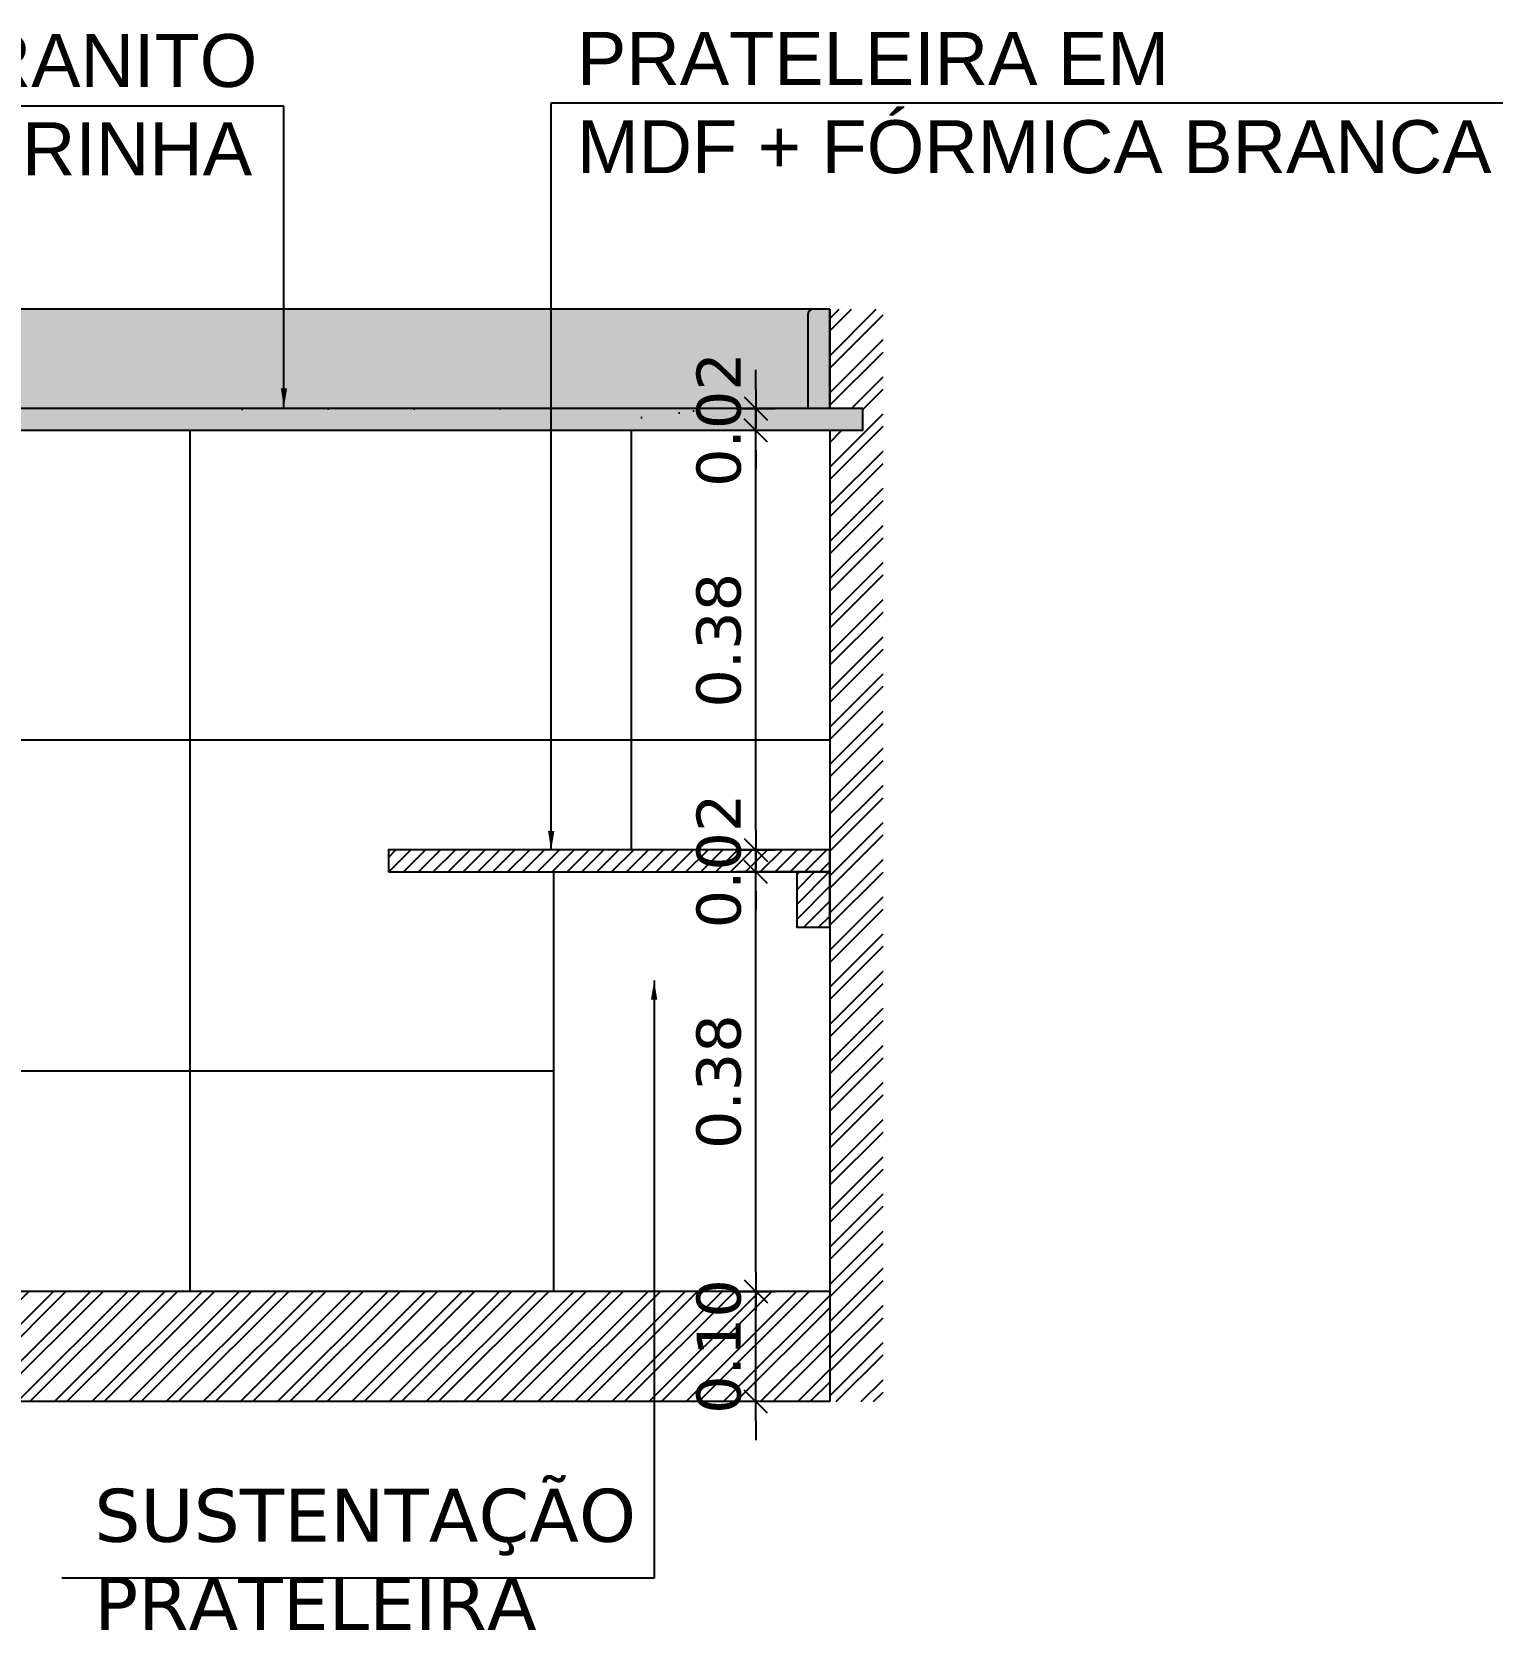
# Model space of a CAD drawing. Extents: x -36 to 357, y 137 to 237.
# Drawn here: x 19.257 to 20.59, y 145.239 to 146.687 of the extents above; entities that cross this region are included whole.
import ezdxf

# ---------------------------------------------------------------- set-up
doc = ezdxf.new("R2010")
doc.units = 0
doc.header["$LTSCALE"] = 0.01
doc.layers.get('0').update_dxf_attribs({"linetype": 'CONTINUOUS'})
doc.layers.get('DEFPOINTS').update_dxf_attribs({"linetype": 'CONTINUOUS'})
for name, color, linetype in [('01', 1, 'CONTINUOUS'), ('A-AREAS', 2, 'CONTINUOUS'), ('ARQ-CTA-1_025', 1, 'CONTINUOUS'), ('ARQ-HTC', 9, 'CONTINUOUS'), ('ARQ-SMB-1_025', 1, 'CONTINUOUS'), ('ARQ-TXT-1_025', 2, 'CONTINUOUS'), ('ARQ_CORTE1', 3, 'CONTINUOUS')]:
    doc.layers.add(name, color=color, linetype=linetype)
doc.styles.add('ESC-50-A20', font='arial.ttf', dxfattribs={"height": 0.1})
doc.styles.add('FNDE Texto Cota 0025', font='verdana.ttf', dxfattribs={"height": 0.04})
doc.dimstyles.new('FNDE 1-0025', dxfattribs={"dimscale": 5, "dimtxt": 0.04, "dimasz": 0.0035, "dimexe": 0.15, "dimexo": 0.15, "dimgap": 0.0025, "dimtad": 1, "dimzin": 1, "dimdsep": 46, "dimtxsty": 'FNDE Texto Cota 0025', "dimblk": 'tic', "dimcen": 0.015, "dimdle": 0.15, "dimse1": 1, "dimse2": 1, "dimclrd": 251, "dimclre": 251, "dimclrt": 256, "dimaunit": 1, "dimadec": 3, "dimazin": 0, "dimtfac": 1, "dimtix": 1, "dimtmove": 2, "dimatfit": 3, "dimfxl": 0.15, "dimtvp": 1, "dimtolj": 1, "dimtzin": 0, "dimarcsym": 0})

# ---------------------------------------------------------------- blocks, each defined once
blk = doc.blocks.new('tic')
at = {"color": 251}
for p, q in [((0, -1), (0, 1)), ((-1, 0), (1, 0))]:
    blk.add_line(p, q, dxfattribs=at)
blk.add_line((-0.6, -0.6), (0.6, 0.6))
blk = doc.blocks.new('*D117')
at = {"layer": 'ARQ-CTA-1_025', "color": 251, "lineweight": -2}
for p, q in [((19.9127, 145.5631), (19.9127, 145.5806)), ((19.9127, 145.4456), (19.9127, 145.5456)), ((19.9127, 145.4281), (19.9127, 145.4106))]:
    blk.add_line(p, q, dxfattribs=at)
at = {"layer": 'DEFPOINTS', "color": 0}
for p in [(19.9127, 145.5456), (19.9798, 145.5456, -2), (19.9798, 145.4456, -2)]:
    blk.add_point(p, dxfattribs=at)
at = {"layer": 'ARQ-CTA-1_025', "color": 251, "lineweight": -2, "xscale": 0.0175, "yscale": 0.0175, "zscale": 0.0175}
for p, rotation in [((19.9127, 145.5456), 270), ((19.9127, 145.4456), 90)]:
    blk.add_blockref('tic', p, dxfattribs=dict(at, rotation=rotation))
at = {"layer": 'ARQ-CTA-1_025', "insert": (19.8794, 145.4956), "char_height": 0.04, "attachment_point": 5, "rotation": 90, "style": 'FNDE Texto Cota 0025'}
blk.add_mtext('\\A1;0.10', dxfattribs=at)
blk = doc.blocks.new('*D118')
at = {"layer": 'ARQ-CTA-1_025', "color": 251, "lineweight": -2}
blk.add_line((19.9127, 145.5631), (19.9127, 145.9083), dxfattribs=at)
at = {"layer": 'DEFPOINTS', "color": 0}
for p in [(19.9127, 145.9258), (19.9798, 145.9258, -2), (19.9798, 145.5456, -2)]:
    blk.add_point(p, dxfattribs=at)
at = {"layer": 'ARQ-CTA-1_025', "color": 251, "lineweight": -2, "xscale": 0.0175, "yscale": 0.0175, "zscale": 0.0175}
for p, rotation in [((19.9127, 145.9258), 90), ((19.9127, 145.5456), 270)]:
    blk.add_blockref('tic', p, dxfattribs=dict(at, rotation=rotation))
at = {"layer": 'ARQ-CTA-1_025', "insert": (19.8793, 145.7357), "char_height": 0.04, "attachment_point": 5, "rotation": 90, "style": 'FNDE Texto Cota 0025'}
blk.add_mtext('\\A1;0.38', dxfattribs=at)
blk = doc.blocks.new('*D119')
at = {"layer": 'ARQ-CTA-1_025', "color": 251, "lineweight": -2}
for p, q in [((19.9127, 145.9633), (19.9127, 145.9808)), ((19.9127, 145.9258), (19.9127, 145.9458)), ((19.9127, 145.9083), (19.9127, 145.8908))]:
    blk.add_line(p, q, dxfattribs=at)
at = {"layer": 'DEFPOINTS', "color": 0}
for p in [(19.9127, 145.9458), (19.9798, 145.9458, -2), (19.9798, 145.9258, -2)]:
    blk.add_point(p, dxfattribs=at)
at = {"layer": 'ARQ-CTA-1_025', "color": 251, "lineweight": -2, "xscale": 0.0175, "yscale": 0.0175, "zscale": 0.0175}
for p, rotation in [((19.9127, 145.9458), 270), ((19.9127, 145.9258), 90)]:
    blk.add_blockref('tic', p, dxfattribs=dict(at, rotation=rotation))
at = {"layer": 'ARQ-CTA-1_025', "insert": (19.8794, 145.9358), "char_height": 0.04, "attachment_point": 5, "rotation": 90, "style": 'FNDE Texto Cota 0025'}
blk.add_mtext('\\A1;0.02', dxfattribs=at)
blk = doc.blocks.new('*D120')
at = {"layer": 'ARQ-CTA-1_025', "color": 251, "lineweight": -2}
blk.add_line((19.9127, 145.9633), (19.9127, 146.3085), dxfattribs=at)
at = {"layer": 'DEFPOINTS', "color": 0}
for p in [(19.9127, 146.326), (19.9798, 146.326, -2), (19.9798, 145.9458, -2)]:
    blk.add_point(p, dxfattribs=at)
at = {"layer": 'ARQ-CTA-1_025', "color": 251, "lineweight": -2, "xscale": 0.0175, "yscale": 0.0175, "zscale": 0.0175}
for p, rotation in [((19.9127, 146.326), 90), ((19.9127, 145.9458), 270)]:
    blk.add_blockref('tic', p, dxfattribs=dict(at, rotation=rotation))
at = {"layer": 'ARQ-CTA-1_025', "insert": (19.8793, 146.1359), "char_height": 0.04, "attachment_point": 5, "rotation": 90, "style": 'FNDE Texto Cota 0025'}
blk.add_mtext('\\A1;0.38', dxfattribs=at)
blk = doc.blocks.new('*D121')
at = {"layer": 'ARQ-CTA-1_025', "color": 251, "lineweight": -2}
for p, q in [((19.9127, 146.3635), (19.9127, 146.381)), ((19.9127, 146.326), (19.9127, 146.346)), ((19.9127, 146.3085), (19.9127, 146.291))]:
    blk.add_line(p, q, dxfattribs=at)
at = {"layer": 'DEFPOINTS', "color": 0}
for p in [(19.9127, 146.346), (19.9598, 146.346, -2), (19.9798, 146.326, -2)]:
    blk.add_point(p, dxfattribs=at)
at = {"layer": 'ARQ-CTA-1_025', "color": 251, "lineweight": -2, "xscale": 0.0175, "yscale": 0.0175, "zscale": 0.0175}
for p, rotation in [((19.9127, 146.346), 270), ((19.9127, 146.326), 90)]:
    blk.add_blockref('tic', p, dxfattribs=dict(at, rotation=rotation))
at = {"layer": 'ARQ-CTA-1_025', "insert": (19.8794, 146.336), "char_height": 0.04, "attachment_point": 5, "rotation": 90, "style": 'FNDE Texto Cota 0025'}
blk.add_mtext('\\A1;0.02', dxfattribs=at)

msp = doc.modelspace()

# ---------------------------------------------------------------- hatches: boundary and pattern name
at = {"ltscale": 10}
h = msp.add_hatch(dxfattribs=at)
h.set_pattern_fill('AR-SAND', color=252, scale=0.025, style=0)
h.set_pattern_definition([(37.5, (-4516.65056, 180.077385), (-0.00157483395, 0.04817059423), [0, -0.038, 0, -0.0425, 0, -0.040625]), (7.5, (-4516.65056, 180.077385), (0.0442444176, 0.0705536516), [0, -0.0205, 0, -0.03425, 0, -0.013125]), (327.5, (-4516.68131, 180.077385), (0.07785354654, 0.00014147634), [0, -0.0125, 0, -0.045, 0, -0.05875]), (317.5, (-4516.68131, 180.077385), (0.0751531651, 0.0219418891), [0, -0.00625, 0, -0.0295, 0, -0.03375])])
h.paths.add_polyline_path([(19.3999, 146.346), (19.9598, 146.346), (19.9598, 146.336), (19.3999, 146.336)])
at = {"layer": '01'}
h = msp.add_hatch(dxfattribs=at)
h.set_pattern_fill('ANSI32', color=251, scale=0.0025)
h.set_pattern_definition([(45, (43.492157, -24.64981), (-0.0168379802, 0.0168379802), []), (45, (43.503383, -24.64981), (-0.0168379802, 0.0168379802), [])])
h.paths.add_polyline_path([(19.9798, 145.5456), (17.8998, 145.5456), (17.8998, 145.4456), (19.9798, 145.4456)])
h.paths.add_polyline_path([(17.7998, 146.1238), (17.7998, 145.4456), (17.8998, 145.4456), (17.8998, 146.1238)])
h.paths.add_polyline_path([(17.7998, 146.6256), (17.7998, 146.1238), (17.8998, 146.1238), (17.8998, 146.326), (17.8698, 146.326), (17.8698, 146.346), (17.8998, 146.346), (17.8998, 146.6256), (17.8452, 146.6256), (17.7998, 146.6256), (17.8042, 146.5874)])
h = msp.add_hatch(dxfattribs=at)
h.set_pattern_fill('ANSI32', color=251, scale=0.0025)
h.set_pattern_definition([(45, (43.492157, -25.515418), (-0.0168379802, 0.0168379802), []), (45, (43.503383, -25.515418), (-0.0168379802, 0.0168379802), [])])
h.paths.add_polyline_path([(20.0281, 146.436), (19.9798, 146.436), (19.9798, 146.346), (20.0098, 146.346), (20.0098, 146.326), (19.9798, 146.326), (19.9798, 145.4456), (20.0281, 145.4456)])
h = msp.add_hatch(dxfattribs=at)
h.set_pattern_fill('ANSI31', color=251, scale=0.003)
h.set_pattern_definition([(45, (684.195157, -144.051343), (-0.00673519209, 0.00673519209), [])])
h.paths.add_polyline_path([(19.5798, 145.9458), (19.9798, 145.9458), (19.9798, 145.9258), (19.5798, 145.9258)])
h = msp.add_hatch(dxfattribs=at)
h.set_pattern_fill('ANSI31', color=251, scale=0.003)
h.set_pattern_definition([(45, (49.277949, 0.944611), (-0.0067351921, 0.0067351921), [])])
h.paths.add_polyline_path([(19.9498, 145.9258), (19.9798, 145.9258), (19.9798, 145.8758), (19.9498, 145.8758)])
at = {"layer": 'A-AREAS'}
h = msp.add_hatch(dxfattribs=at)
h.set_pattern_fill('AR-SAND', color=252, scale=0.001)
h.set_pattern_definition([(37.5, (43.492157, -24.64981), (-0.001600031, 0.048941324), [0, -0.038608, 0, -0.04318, 0, -0.041275]), (7.5, (43.49216, -24.64981), (0.044952328, 0.07168251), [0, -0.020828, 0, -0.034798, 0, -0.013335]), (327.5, (43.460915, -24.64981), (0.079099237, 0.000143718), [0, -0.0127, 0, -0.04572, 0, -0.05969]), (317.5, (43.460915, -24.64981), (0.076355645, 0.022292932), [0, -0.00635, 0, -0.029972, 0, -0.03429])])
h.paths.add_polyline_path([(19.9598, 146.436), (18.2862, 146.436), (18.2862, 146.4255), (18.2697, 146.4255), (18.2667, 146.4148), (18.2717, 146.41), (18.2718, 146.41), (18.272, 146.4101), (18.2722, 146.4101), (18.2724, 146.4102), (18.2726, 146.4103), (18.2728, 146.4104), (18.2731, 146.4105), (18.2733, 146.4107), (18.2736, 146.411), (18.274, 146.4113), (18.2743, 146.4116), (18.2771, 146.4146), (18.2818, 146.4125), (18.2818, 146.4119), (18.2821, 146.4116), (18.2824, 146.4113), (18.2827, 146.4111), (18.283, 146.4109), (18.2832, 146.4108), (18.2834, 146.4107), (18.2836, 146.4106), (18.2838, 146.4105), (18.284, 146.4105), (18.2842, 146.4105), (18.2844, 146.4105), (18.2846, 146.4105), (18.2847, 146.4105), (18.2849, 146.4105), (18.2851, 146.4106), (18.2852, 146.4106), (18.2854, 146.4107), (18.2856, 146.4109), (18.2858, 146.411), (18.2859, 146.4112), (18.2862, 146.4114), (18.2863, 146.4117), (18.2865, 146.412), (18.2867, 146.4125), (18.2883, 146.4153), (18.2897, 146.4132), (18.2895, 146.4135), (18.2893, 146.4137), (18.2891, 146.4139), (18.289, 146.414), (18.2889, 146.4141), (18.2887, 146.4141), (18.2886, 146.4141), (18.2884, 146.4141), (18.2883, 146.4141), (18.2881, 146.4141), (18.288, 146.414), (18.2878, 146.4139), (18.2877, 146.4138), (18.2865, 146.412), (18.2865, 146.399), (18.2892, 146.399), (18.2892, 146.3976), (18.2652, 146.3976), (18.2652, 146.4098), (18.2704, 146.4279), (18.2704, 146.436), (18.2337, 146.436), (18.2337, 146.4356), (18.237, 146.4344), (18.24, 146.4292), (18.2585, 146.4292), (18.2585, 146.4193), (18.2398, 146.4193), (18.2389, 146.418), (18.2381, 146.416), (18.2339, 146.4131), (18.2337, 146.4129), (18.2337, 146.4017), (18.2285, 146.3995), (18.2249, 146.4014), (18.221, 146.4027), (18.2196, 146.4065), (18.2196, 146.4161), (18.2192, 146.417), (18.2177, 146.4193), (18.1991, 146.4193), (18.1991, 146.4292), (18.2181, 146.4292, 0.698625), (18.2184, 146.4301), (18.2188, 146.4323), (18.2236, 146.436), (17.8998, 146.436), (17.8998, 146.346), (19.9598, 146.346)])
h.paths.add_polyline_path([(18.2903, 146.4122), (18.2905, 146.4119), (18.2906, 146.4117), (18.2907, 146.4115), (18.2908, 146.4113), (18.2908, 146.4112), (18.2909, 146.4111), (18.2909, 146.411), (18.291, 146.4109), (18.291, 146.4108), (18.291, 146.4108), (18.2911, 146.4107), (18.2911, 146.4107), (18.2911, 146.4107), (18.2911, 146.4107), (18.2911, 146.4107), (18.2903, 146.4133)], flags=16)
h.paths.add_polyline_path([(18.2515, 146.352), (18.2513, 146.352), (18.2508, 146.352), (18.2499, 146.352), (18.2488, 146.352), (18.2455, 146.352), (18.2411, 146.352), (18.236, 146.352), (18.2332, 146.352), (18.2304, 146.352), (18.2275, 146.352), (18.2247, 146.352), (18.2219, 146.352), (18.2167, 146.352), (18.2123, 146.352), (18.209, 146.352), (18.2078, 146.352), (18.2069, 146.352), (18.2063, 146.352), (18.2061, 146.352, 0.267219), (18.2035, 146.3473), (18.2063, 146.3473), (18.2078, 146.3473), (18.2097, 146.3473), (18.2118, 146.3473), (18.2141, 146.3473), (18.2167, 146.3473), (18.2194, 146.3473), (18.2223, 146.3473), (18.2253, 146.3473), (18.2283, 146.3473), (18.2313, 146.3473), (18.2343, 146.3473), (18.2372, 146.3473), (18.24, 146.3473), (18.2426, 146.3473), (18.245, 146.3473), (18.2472, 146.3473), (18.2492, 146.3473), (18.2508, 146.3473), (18.2541, 146.3473, 0.267202)], flags=16)
h.paths.add_polyline_path([(18.2146, 146.3569), (18.2144, 146.3568), (18.2146, 146.3568)], flags=16)
h.paths.add_polyline_path([(18.243, 146.3636), (18.243, 146.3636), (18.243, 146.3636), (18.243, 146.3638)], flags=16)
h.paths.add_polyline_path([(18.2522, 146.3725), (18.2624, 146.3725), (18.2593, 146.393), (18.2515, 146.393), (18.2522, 146.3887), (18.2501, 146.3851), (18.2477, 146.3818), (18.2473, 146.3812), (18.2459, 146.3793), (18.2459, 146.3792), (18.2459, 146.3791), (18.2458, 146.379), (18.2458, 146.3789), (18.2458, 146.3787), (18.2458, 146.3786), (18.2459, 146.3785), (18.2459, 146.3783), (18.246, 146.3782), (18.2461, 146.378), (18.2462, 146.3778), (18.2463, 146.3777), (18.2464, 146.3775), (18.2472, 146.3768), (18.2479, 146.3761), (18.2486, 146.3755), (18.2489, 146.3752)], flags=16)
h.paths.add_polyline_path([(18.2397, 146.3821), (18.2394, 146.3809), (18.2394, 146.3806), (18.2398, 146.3821)], flags=16)
h.paths.add_polyline_path([(18.2421, 146.3962), (18.2422, 146.3962), (18.2423, 146.3968), (18.2423, 146.397), (18.2421, 146.3966), (18.2423, 146.3963), (18.2423, 146.3965)], flags=16)
h.paths.add_polyline_path([(18.2153, 146.4072), (18.2153, 146.403), (18.2157, 146.4028), (18.2157, 146.4029), (18.2165, 146.4055), (18.2165, 146.4055, -0.324407)], flags=16)
h.paths.add_polyline_path([(18.2201, 146.3967), (18.2202, 146.3967), (18.2203, 146.3968), (18.2201, 146.397)], flags=16)
h.paths.add_polyline_path([(18.2367, 146.398), (18.2344, 146.3981), (18.2366, 146.3978)], flags=16)
h.paths.add_polyline_path([(18.2296, 146.3949), (18.2294, 146.3951), (18.2294, 146.3949)], flags=16)
h.paths.add_polyline_path([(18.2146, 146.386), (18.2161, 146.3842), (18.2146, 146.3863)], flags=16)
h.paths.add_polyline_path([(18.2457, 146.3772), (18.2451, 146.377), (18.2445, 146.3767), (18.244, 146.3764), (18.2433, 146.376), (18.2427, 146.3756), (18.2421, 146.3752), (18.2415, 146.3748), (18.241, 146.3743), (18.2405, 146.3739), (18.24, 146.3734), (18.2396, 146.3729), (18.2345, 146.3729), (18.229, 146.3729), (18.2284, 146.3729), (18.2312, 146.3729), (18.2324, 146.3729), (18.2336, 146.3729), (18.2346, 146.3729), (18.2355, 146.3729), (18.2364, 146.3729), (18.2372, 146.3729), (18.2381, 146.3729), (18.2388, 146.3729), (18.2393, 146.3729), (18.2433, 146.3763)], flags=16)
h.paths.add_polyline_path([(18.2366, 146.3919), (18.2366, 146.3923), (18.2282, 146.3904), (18.2282, 146.3906), (18.2204, 146.3924), (18.2146, 146.3981), (18.2146, 146.3884), (18.2146, 146.3878), (18.2147, 146.3873), (18.2148, 146.3869), (18.2149, 146.3864), (18.2151, 146.386), (18.2153, 146.3855), (18.2155, 146.3851), (18.2168, 146.3829), (18.2196, 146.3812), (18.2205, 146.3807), (18.2214, 146.3803), (18.2224, 146.38), (18.2234, 146.3797), (18.2244, 146.3794), (18.2255, 146.3792), (18.2266, 146.3791), (18.2277, 146.379), (18.2288, 146.3789), (18.2316, 146.379), (18.2332, 146.3794), (18.2299, 146.3788), (18.2244, 146.3792), (18.2214, 146.3803), (18.2205, 146.3807), (18.2196, 146.3812), (18.2165, 146.3831), (18.2146, 146.3868), (18.2146, 146.3999), (18.2147, 146.4013), (18.2153, 146.4029), (18.2153, 146.4018), (18.2156, 146.402), (18.2156, 146.3971), (18.2201, 146.3927), (18.2202, 146.3927), (18.2203, 146.3926), (18.2204, 146.3925), (18.2205, 146.3924), (18.2206, 146.3924), (18.2207, 146.3924), (18.2209, 146.3923), (18.221, 146.3923), (18.221, 146.3963), (18.2208, 146.3963), (18.2205, 146.3964), (18.22, 146.3967), (18.2233, 146.3961), (18.2241, 146.3959), (18.2254, 146.3956), (18.2285, 146.3948), (18.2286, 146.3948), (18.2288, 146.395), (18.2289, 146.3949), (18.2291, 146.3947), (18.2294, 146.3946), (18.2282, 146.3944), (18.2282, 146.3906, 0.113136), (18.2294, 146.3906), (18.2366, 146.3923), (18.2366, 146.3963), (18.2367, 146.3964), (18.2369, 146.3966), (18.2375, 146.3977), (18.2375, 146.3971), (18.2395, 146.399), (18.2421, 146.4016), (18.2422, 146.4017), (18.2422, 146.4019), (18.2421, 146.402), (18.2421, 146.4021), (18.2421, 146.4022), (18.2421, 146.4024), (18.242, 146.4026), (18.242, 146.4027), (18.2419, 146.4029), (18.2419, 146.4031), (18.2418, 146.4032), (18.2418, 146.4033), (18.2417, 146.4035), (18.2417, 146.4037), (18.241, 146.4055, 0.738119), (18.2411, 146.4089), (18.2411, 146.4064), (18.2414, 146.409), (18.238, 146.4118), (18.238, 146.4121), (18.2367, 146.4138), (18.2391, 146.4115), (18.2414, 146.4093), (18.2414, 146.4092), (18.2423, 146.408), (18.2423, 146.4018), (18.243, 146.3959), (18.243, 146.3981)], flags=16)
h.paths.add_polyline_path([(19.8656, 146.3081), (19.8656, 146.3631), (19.7788, 146.3631), (19.7788, 146.3081)], flags=9)
at = {"layer": 'ARQ-HTC'}
for points in [[(19.9598, 146.431, -0.414214), (19.9648, 146.436), (19.9798, 146.436), (19.9798, 146.346), (19.9598, 146.346)], [(20.0098, 146.346), (17.8698, 146.346), (17.8698, 146.326), (20.0098, 146.326)]]:
    msp.add_hatch(color=256, dxfattribs=at).paths.add_polyline_path(points)

# ---------------------------------------------------------------- linework, layer by layer
at = {"color": 1}
msp.add_line((19.7298, 145.5456), (19.7298, 145.9258), dxfattribs=at)
at = {"layer": '01', "ltscale": 10}
msp.add_line((19.9648, 146.436), (17.8998, 146.436), dxfattribs=at)
at = {"layer": '01', "color": 253}
for p, q in [((19.3998, 146.326), (19.3998, 145.5456)), ((19.7998, 146.326), (19.7998, 145.9458)), ((18.2583, 146.0456), (19.9798, 146.0456)), ((17.8998, 145.7456), (19.7298, 145.7456))]:
    msp.add_line(p, q, dxfattribs=at)
at = {"layer": 'A-AREAS'}
msp.add_lwpolyline([(19.5798, 145.9258), (19.9798, 145.9258), (19.9798, 145.9458), (19.5798, 145.9458)], close=True, dxfattribs=at)
msp.add_lwpolyline([(19.9498, 145.9258), (19.9498, 145.8758), (19.9798, 145.8758), (19.9798, 145.9258), (19.9203, 145.9258)], dxfattribs=at)
at = {"layer": 'ARQ_CORTE1'}
for p, q in [((19.9798, 146.436), (19.9648, 146.436)), ((19.9798, 146.436), (19.9798, 146.346)), ((19.9798, 146.346), (19.9798, 146.436)), ((19.9598, 146.431), (19.9598, 146.346)), ((20.0098, 146.346), (17.8698, 146.346)), ((20.0098, 146.326), (20.0098, 146.346)), ((20.0098, 146.326), (17.8698, 146.326)), ((19.9798, 146.326), (19.9798, 145.4456)), ((19.9798, 145.5456), (17.8998, 145.5456)), ((19.9798, 145.4456), (17.7998, 145.4456))]:
    msp.add_line(p, q, dxfattribs=at)
msp.add_arc((19.9648, 146.431), 0.005, 90, 180, dxfattribs=at)

# ---------------------------------------------------------------- texts
at = {"layer": 'ARQ-TXT-1_025', "char_height": 0.048, "attachment_point": 1, "style": 'ESC-50-A20'}
for s, insert, width in [('\\pi0.0014204;BANCADA EM GRANITO\\P\\pi0.14208;CINZA ANDORINHA', (18.6921, 146.6855, 2), 0.761006), ('\\PPRATELEIRA EM \\PMDF + FÓRMICA BRANCA', (19.7507, 146.7674, -3.9645), 0.872743)]:
    msp.add_mtext(s, dxfattribs=dict(at, insert=insert, width=width))
at = {"layer": 'ARQ-TXT-1_025', "insert": (19.3133, 145.3666, 2), "char_height": 0.048, "attachment_point": 1, "style": 'ESC-50-A20'}
msp.add_mtext_dynamic_manual_height_columns('{\\fVerdana|b0|i0|c0|p34;SUSTENTAÇÃO\\PPRATELEIRA}', width=8.528178, gutter_width=0.5, heights=[0], dxfattribs=at)

# ---------------------------------------------------------------- dimensions: what is measured, and where the dimension line sits
at = {"layer": 'ARQ-CTA-1_025'}
for base, p1, p2, picture, middle in [((19.9127, 146.346, 2), (19.9798, 146.326), (19.9598, 146.346), '*D121', (19.8794, 146.336, 2)), ((19.9127, 146.326, 2), (19.9798, 145.9458), (19.9798, 146.326), '*D120', (19.8793, 146.1359, 2)), ((19.9127, 145.9458, 2), (19.9798, 145.9258), (19.9798, 145.9458), '*D119', (19.8794, 145.9358, 2)), ((19.9127, 145.9258, 2), (19.9798, 145.5456), (19.9798, 145.9258), '*D118', (19.8793, 145.7357, 2)), ((19.9127, 145.5456, 2), (19.9798, 145.4456), (19.9798, 145.5456), '*D117', (19.8794, 145.4956, 2))]:
    dim = msp.add_linear_dim(base=base, p1=p1, p2=p2, angle=90, dimstyle='FNDE 1-0025', dxfattribs=at)
    dim.commit()
    dim.dimension.update_dxf_attribs({"geometry": picture, "text_midpoint": middle})

# ---------------------------------------------------------------- leaders
at = {"layer": 'ARQ-SMB-1_025', "ltscale": 10}
for points in [[(19.7273, 145.9454, -3.9645), (19.7273, 146.623, -3.9645), (20.5899, 146.623, -3.9645)], [(19.4851, 146.3469, 2), (19.4851, 146.62, 2), (18.6804, 146.62, 2)], [(19.8206, 145.8274, 2), (19.8206, 145.2856, 2), (19.2838, 145.2856, 2)]]:
    msp.add_leader(points, dimstyle='FNDE 1-0025', override={"dimlfac": 100, "dimclrd": 252, "dimclre": 252}, dxfattribs=at)

doc.saveas('drawing.dxf')
